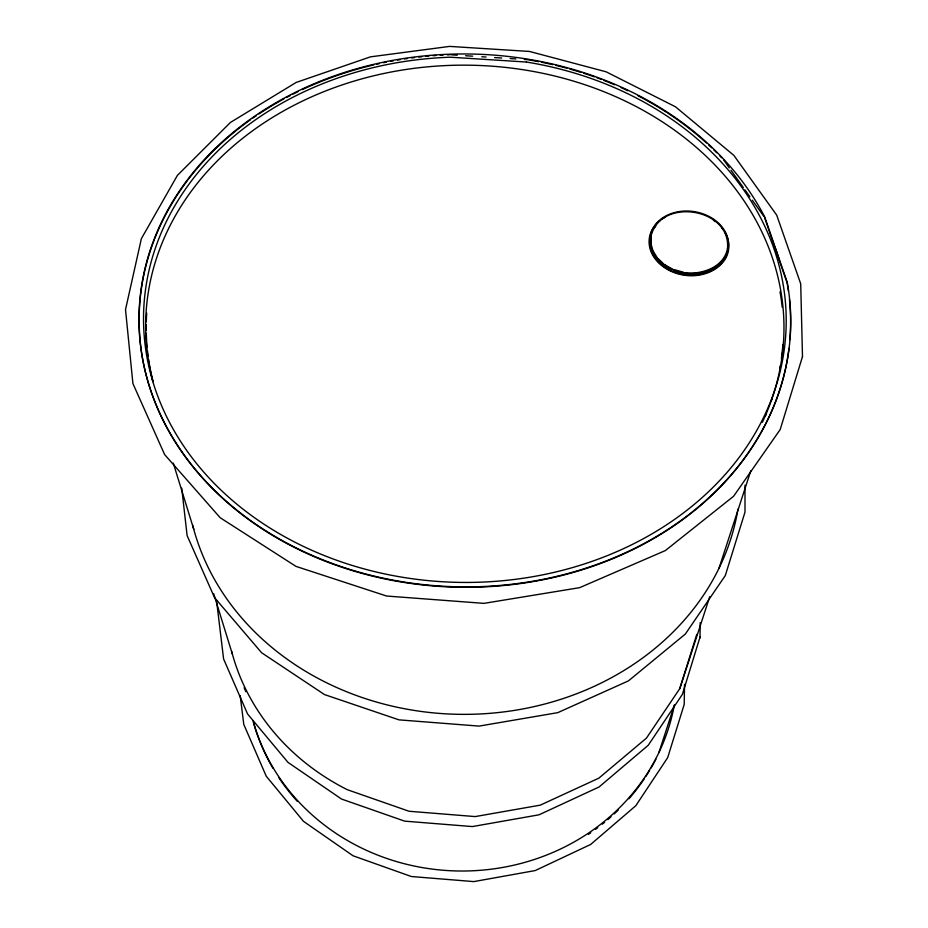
<?xml version="1.0" encoding="UTF-8"?>
<svg xmlns="http://www.w3.org/2000/svg" width="928" height="928" viewBox="0 0 928 928"><rect width="100%" height="100%" fill="white"/><g stroke="black" fill="none" stroke-linecap="round" stroke-linejoin="round"><path stroke-width="1.39" d="M727.448 248.948C731.809 208.336 661.061 196.632 651.085 235.816M216.816 602.748L223.602 659.008L247.579 713.98L287.993 762.387L341.516 799.043L404.678 821.141L472.398 826.57L539.017 814.807L599.059 786.99L648.243 745.265L682.416 694.306L700.025 637.072M700.025 637.919L700.188 622.7M684.539 684.33L684.214 704.387L667.696 757.596L635.819 805.701L590.672 844.445L535.236 870.557L473.802 881.6L411.359 876.519L353.058 855.79L303.514 821.361L266.232 776.191L243.774 724.385L240.201 695.698M651.004 238.484L650.841 243.809L651.166 235.376M653.996 227.882L655.655 226.165M653.208 251.732L650.911 243.356M658.056 259.074L653.289 251.291M665.074 265.292L658.138 258.622M673.774 269.967L665.156 264.851M683.565 272.751C700.42 274.99 723.689 268.157 727.552 248.507M698.575 274.444L698.946 272.786M712.971 219.379L714.885 221.56M722.529 261.418L722.935 259.747M231.582 651.154A237.092 214.229 0.5 0 0 347.35 789.716L409.062 811.258L475.182 816.582L540.235 805.156L598.838 778.163L646.445 738.12L679.772 688.611L696.777 634.369M658.938 752.504L674.528 704.688M679.772 688.611L709.746 596.681M719.038 568.191L750.81 470.774M719.409 264.457L721.961 261.116M714.258 268.215L718.376 265.211M703.343 273.203L712.194 269.723M695.954 274.294L693.483 274.653A38.709 30.52 8.6 0 1 687.114 274.479M699.654 273.748L702.113 273.389M451.576 54.845L457.191 55.204M465.624 55.738L472.642 56.179M481.806 56.759L486.063 57.026M494.578 57.571L501.665 58.012M510.18 58.557L515.852 58.916M524.355 59.45L527.197 59.636A325.74 266.382 0.5 0 1 538.565 61.654M673.867 269.526L683.658 272.31M723.573 159.802L729.315 167.887M730.962 170.195L743.282 187.502M744.929 189.811L749.859 196.736M752.318 200.204L763.709 216.201M764.498 217.314L787.083 282.82A325.74 266.382 0.5 0 1 788.429 291.148M775.796 249.145L779.172 259.886M173.269 463.072L193.755 529.262M213.672 593.63L232.313 653.904M181.737 488.128L187.108 535.56L214.53 597.609L261.615 652.744L324.464 694.562L399.005 719.861L479.068 726.102L557.774 712.646L628.418 680.897L685.363 634.021L725.313 575.534L745.01 512.059L744.987 485.17M216.653 600.497L216.653 601.344M737.957 509.147A277.228 239.691 0.5 0 1 473.558 714.224A277.228 239.691 0.5 0 1 192.641 525.028M674.18 705.79A215.493 199.242 0.5 0 1 470.368 870.87A215.493 199.242 0.5 0 1 252.996 720.743M788.986 348.255A325.74 266.382 0.5 0 1 399.4 581.682A325.74 266.382 0.5 0 1 154.21 239.923M154.721 238.612A325.74 266.382 0.5 0 1 187.665 180.218M188.535 179.069A325.74 266.382 0.5 0 1 250.572 119.677M252.926 118.018A325.74 266.382 0.5 0 1 256.499 115.559M258.912 113.947A325.74 266.382 0.5 0 1 283.945 98.878M286.52 97.486A325.74 266.382 0.5 0 1 290.418 95.445M293.028 94.122A325.74 266.382 0.5 0 1 298.259 91.524M302.215 89.645A325.74 266.382 0.5 0 1 373.868 64.867M376.606 64.241A325.74 266.382 0.5 0 1 379.366 63.626M383.508 62.733A325.74 266.382 0.5 0 1 386.292 62.164M390.479 61.352A325.74 266.382 0.5 0 1 393.286 60.83M397.509 60.088A325.74 266.382 0.5 0 1 400.328 59.624M404.573 58.951A325.74 266.382 0.5 0 1 407.415 58.534M411.684 57.954A325.74 266.382 0.5 0 1 414.538 57.582M418.818 57.072A325.74 266.382 0.5 0 1 421.672 56.759M425.952 56.318A325.74 266.382 0.5 0 1 428.817 56.063M433.098 55.703A325.74 266.382 0.5 0 1 435.951 55.494M440.232 55.216A325.74 266.382 0.5 0 1 443.074 55.065M447.331 54.868A325.74 266.382 0.5 0 1 450.173 54.752M541.407 62.211A325.74 266.382 0.5 0 1 552.763 64.67M555.594 65.331A325.74 266.382 0.5 0 1 566.869 68.22M569.664 68.997A325.74 266.382 0.5 0 1 580.766 72.303M583.515 73.173A325.74 266.382 0.5 0 1 594.384 76.862M597.064 77.836A325.74 266.382 0.5 0 1 601.042 79.321M603.745 80.353A325.74 266.382 0.5 0 1 614.487 84.726M621.134 87.638A325.74 266.382 0.5 0 1 627.734 90.689M638.139 95.851A325.74 266.382 0.5 0 1 666.629 112.369M667.812 113.135A325.74 266.382 0.5 0 1 706.486 142.97M708.598 144.896A325.74 266.382 0.5 0 1 711.706 147.819M713.748 149.779A325.74 266.382 0.5 0 1 716.764 152.749M719.722 155.753A325.74 266.382 0.5 0 1 721.659 157.772M789.461 299.593A325.74 266.382 0.5 0 1 789.867 339.683M245.897 691.685A235.144 212.906 0.5 0 1 244.122 687.776M655.887 759.197A214.948 198.847 0.5 0 1 651.062 768.001M649.588 770.484A214.948 198.847 0.5 0 1 645.726 776.643M644.113 779.068A214.948 198.847 0.5 0 1 628.94 798.741M618.326 809.993A214.948 198.847 0.5 0 1 614.22 813.914M611.053 816.791A214.948 198.847 0.5 0 1 607.828 819.61M604.522 822.382A214.948 198.847 0.5 0 1 602.295 824.18M597.748 827.706A214.948 198.847 0.5 0 1 595.44 829.423M590.765 832.764A214.948 198.847 0.5 0 1 588.387 834.376M297.412 801.444A214.948 198.847 0.5 0 1 278.887 777.745M272.89 768.164A214.948 198.847 0.5 0 1 253.518 722.425M727.807 250.293A39.359 31.042 8.6 0 1 725.116 258.03C718.655 269.074 705.953 274.514 693.564 275.187A39.359 31.042 8.6 0 1 652.454 230.538M653.103 229.344A39.359 31.042 8.6 0 1 655.47 225.875M153.016 381.71A319.162 261.615 0.5 0 1 489.543 66.016A319.162 261.615 0.5 0 1 762.352 422.275M726.45 235.306A40.043 31.575 8.6 0 1 725.742 258.274C719.165 269.526 706.243 275.048 693.645 275.744A40.043 31.575 8.6 0 1 653.382 256.314A40.043 31.575 8.6 0 1 659.796 220.713M661.908 219.159A40.043 31.575 8.6 0 1 665.318 217.117M721.543 227.557A40.043 31.575 8.6 0 1 723.167 229.622M724.594 231.78A40.043 31.575 8.6 0 1 725.824 233.995M782.849 344.474A318.571 261.313 0.5 0 1 781.364 358.776M780.309 365.667A318.571 261.313 0.5 0 1 779.822 368.404M772.038 398.588A318.571 261.313 0.5 0 1 771.11 401.314M766.47 413.47A318.571 261.313 0.5 0 1 765.345 416.138M152.842 380.735A318.571 261.313 0.5 0 1 148.55 359.206M148.132 356.317A318.571 261.313 0.5 0 1 147.436 350.529M147.158 347.629A318.571 261.313 0.5 0 1 146.299 333.198M146.241 330.322A318.571 261.313 0.5 0 1 146.253 324.603M146.311 321.761A318.571 261.313 0.5 0 1 146.717 313.223M780.03 291.81A318.571 261.313 0.5 0 1 782.2 307.203M682.057 273.725A38.709 30.52 8.6 0 1 674.702 271.637M669.645 269.398A38.709 30.52 8.6 0 1 661.606 264.028M659.634 262.206A38.709 30.52 8.6 0 1 657.836 260.304M656.224 258.309A38.709 30.52 8.6 0 1 654.774 256.209M651.479 249.04A38.709 30.52 8.6 0 1 650.621 245.038M650.412 242.37A38.709 30.52 8.6 0 1 650.876 237.069M802.488 356.584L780.216 429.502L733.619 496.248L665.341 550.582L579.617 587.668L483.975 603.362L386.593 596.031L295.951 566.37L220.191 517.731L164.627 454.569L132.913 383.554L125.512 309.616L141.381 238.658L177.399 175.392L230.492 122.403L296.078 82.476L370.469 56.852L449.616 46.4L529.494 51.446L606.123 71.804L675.491 106.801L733.862 155.382L776.701 215.134L800.713 283.817L802.488 356.584M725.522 256.348C719.038 267.415 706.324 272.855 693.924 273.528A39.428 31.065 8.6 0 1 650.099 238.426A39.428 31.065 8.6 0 1 698.042 212.361A39.428 31.065 8.6 0 1 725.522 256.348M526.443 62.037L450.358 57.211A321.355 262.728 0.5 0 0 181.25 442.412A321.355 262.728 0.5 0 0 723.19 476.737A321.355 262.728 0.5 0 0 526.443 62.037M787.234 282.309L764.649 216.781A325.89 266.464 0.5 0 0 221.92 142.123A325.89 266.464 0.5 0 0 371.304 575.406A325.89 266.464 0.5 0 0 787.234 282.309"/></g></svg>
